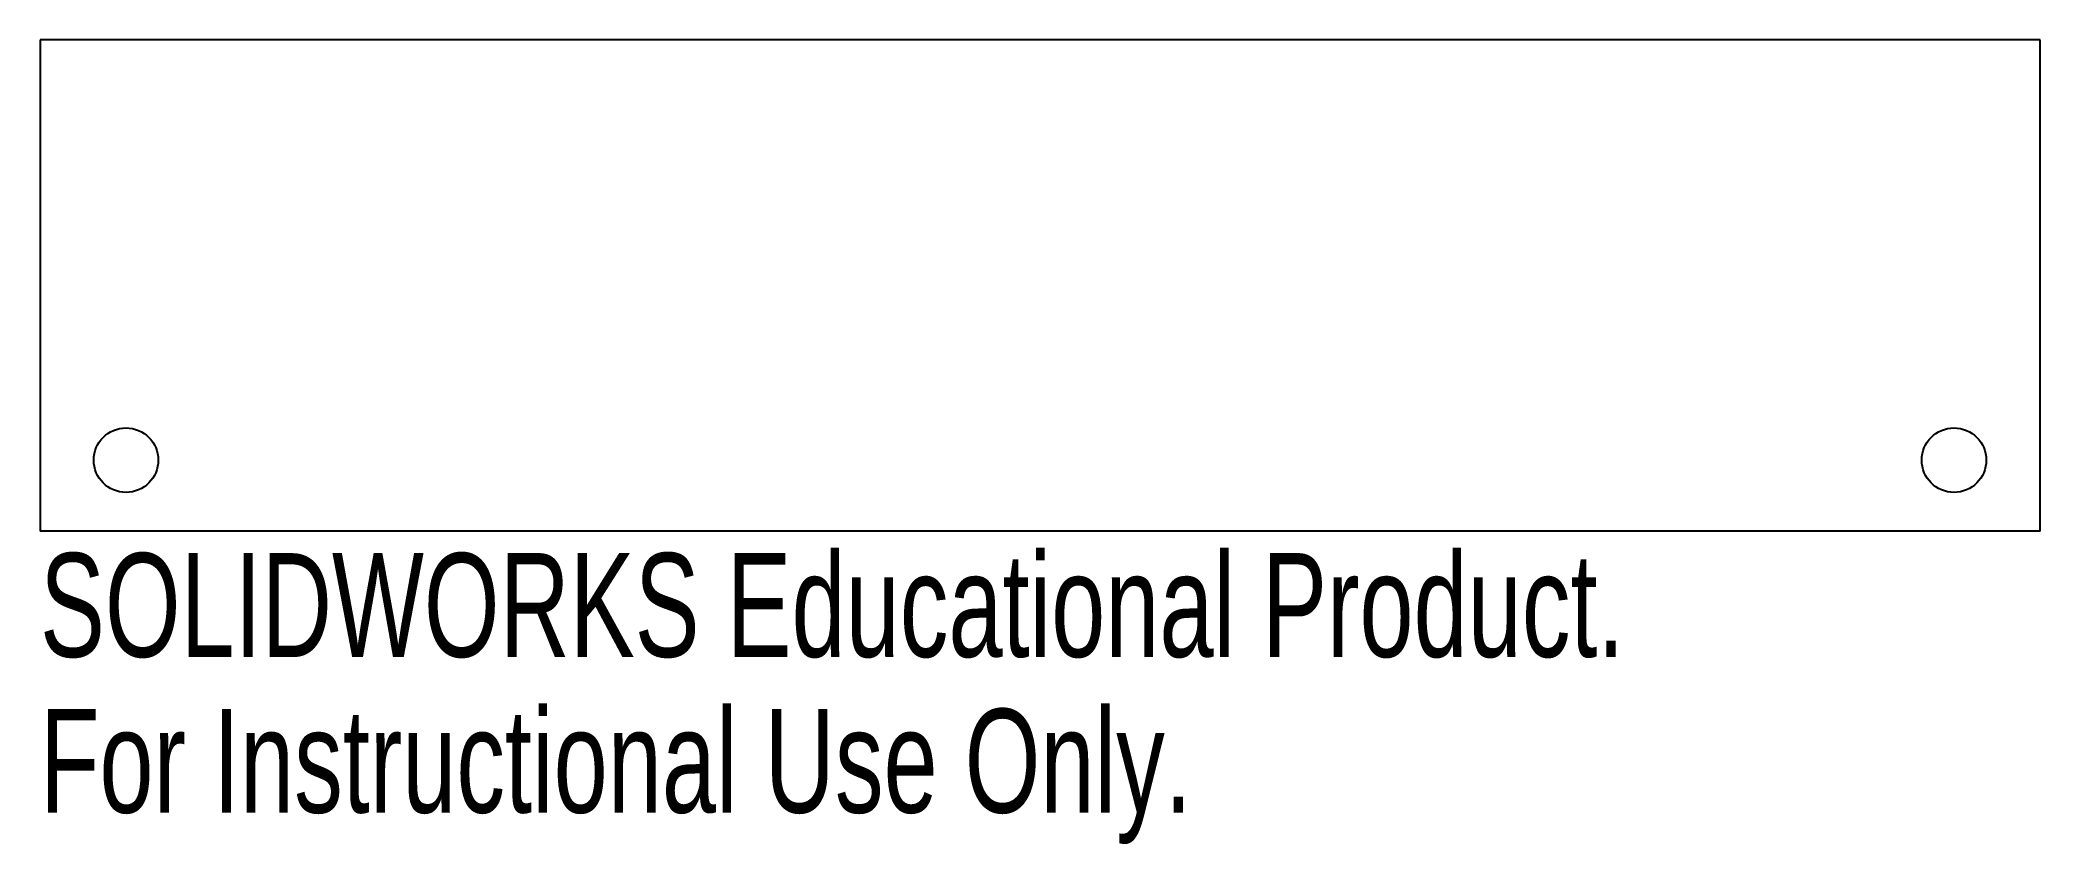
# Model space of a CAD drawing. Header units: millimetres. Extents: x 0.2 to 93.2, y -26.5 to 10.9.
import ezdxf

# ---------------------------------------------------------------- set-up
doc = ezdxf.new("R2010")
doc.units = ezdxf.units.MM
doc.styles.add('SLDTEXTSTYLE0', font='TXT', dxfattribs={"width": 0.7})

msp = doc.modelspace()

# ---------------------------------------------------------------- linework, layer by layer
at = {"color": 7, "linetype": 'Continuous', "lineweight": 25}
for p, q in [((93.188, 10.879), (0.188, 10.879)), ((0.188, 10.879), (0.188, -11.984)), ((93.188, -11.984), (93.188, 10.879)), ((93.188, -11.984), (0.188, -11.984))]:
    msp.add_line(p, q, dxfattribs=at)
for centre in [(4.188, -8.678), (89.188, -8.678)]:
    msp.add_circle(centre, 1.5, dxfattribs=at)

# ---------------------------------------------------------------- texts
at = {"color": 7, "linetype": 'Continuous', "char_height": 4.83362, "attachment_point": 1, "style": 'SLDTEXTSTYLE0'}
for s, insert in [('SOLIDWORKS Educational Product.', (0.188, -13.004)), ('For Instructional Use Only.', (0.188, -20.254))]:
    msp.add_mtext(s, dxfattribs=dict(at, insert=insert))

doc.saveas('drawing.dxf')
